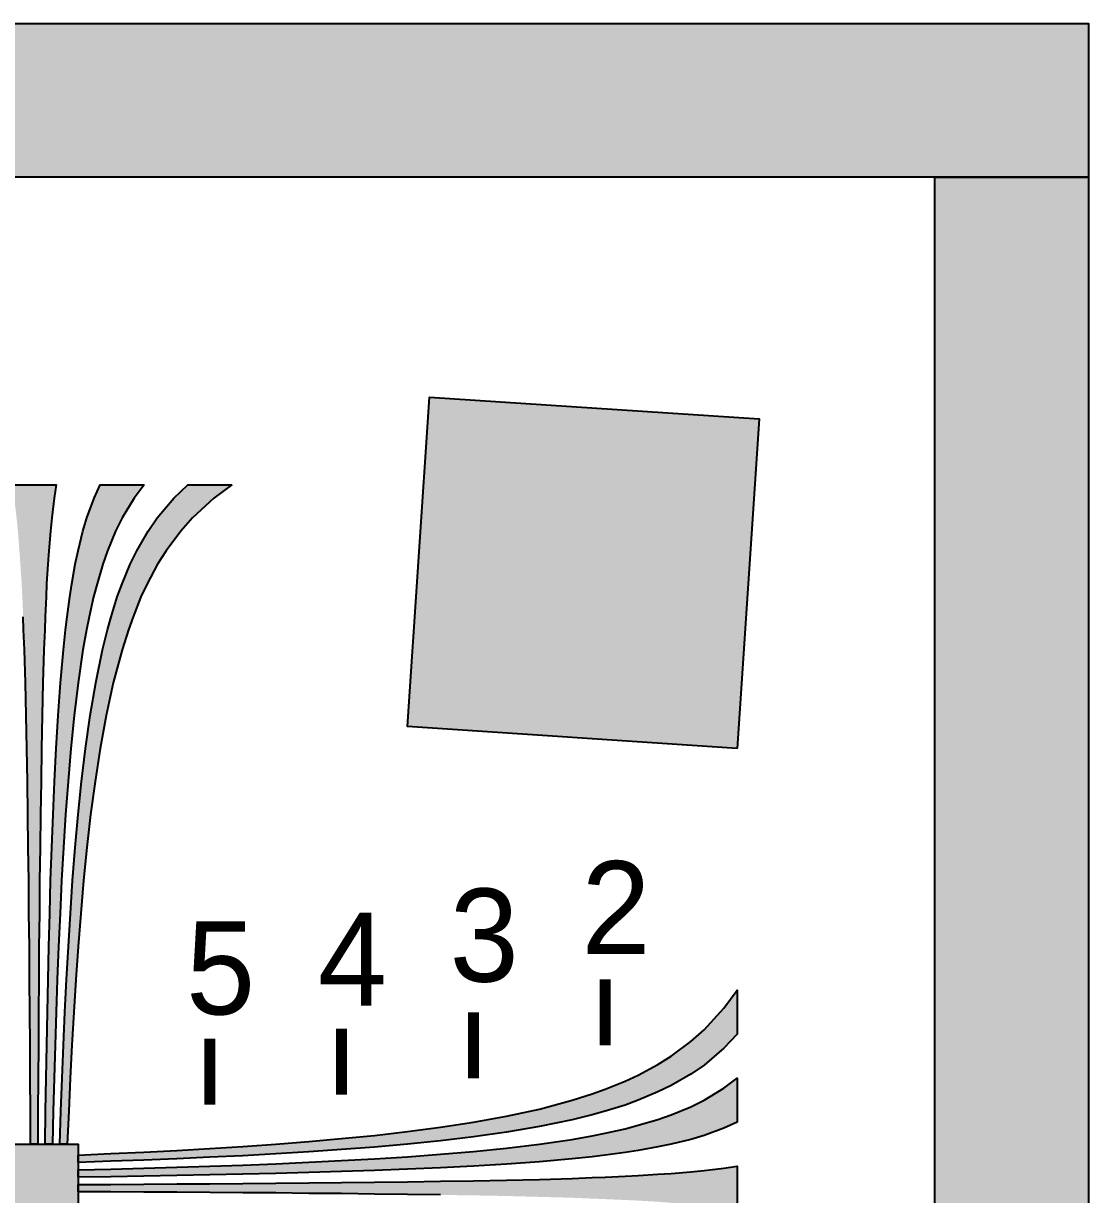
# Model space of a CAD drawing. Header units: millimetres. Extents: x 39 to 1543, y 52 to 919.
# Drawn here: x 1349.2 to 1543.1, y 703.1 to 916.3 of the extents above; entities that cross this region are included whole.
import ezdxf

# ---------------------------------------------------------------- set-up
doc = ezdxf.new("R2010")
doc.units = ezdxf.units.MM
for name, color, linetype in [('FRAME', 7, 'Continuous'), ('LABELS', 7, 'Continuous'), ('PERIPHERY', 7, 'Continuous')]:
    doc.layers.add(name, color=color, linetype=linetype)

msp = doc.modelspace()

# ---------------------------------------------------------------- hatches: boundary and pattern name
at = {"layer": 'FRAME', "true_color": 0x000000}
h = msp.add_hatch(color=7, dxfattribs=at)
h.dxf.hatch_style = 1
h.paths.add_polyline_path([(39.12, 916.25), (1543.12, 916.25), (1543.12, 888.25), (39.12, 888.25), (39.12, 916.25)])
h = msp.add_hatch(color=7, dxfattribs=at)
h.dxf.hatch_style = 1
h.paths.add_polyline_path([(1515.12, 888.25), (1543.12, 888.25), (1543.12, 80.25), (1515.12, 80.25), (1515.12, 888.25)])
at = {"layer": 'PERIPHERY', "true_color": 0x000000}
h = msp.add_hatch(color=7, dxfattribs=at)
h.dxf.hatch_style = 1
h.paths.add_polyline_path([(1479.12, 784.25), (1419.12, 788.25), (1423.12, 848.25), (1483.12, 844.25), (1479.12, 784.25)])
h = msp.add_hatch(color=7, dxfattribs=at)
h.dxf.hatch_style = 1
h.paths.add_polyline_path([(1355.14, 832.25), (1354.78, 829.85), (1354.34, 826.25), (1354.1, 823.85), (1353.81, 820.25), (1353.62, 817.85), (1353.41, 814.25), (1353.3, 811.85), (1353.14, 808.25), (1353.05, 805.85), (1352.89, 802.25), (1352.73, 796.25), (1352.57, 790.25), (1352.46, 784.25), (1352.38, 778.25), (1352.29, 772.25), (1352.21, 766.25), (1352.13, 760.25), (1352.09, 754.25), (1352.01, 748.25), (1351.97, 742.25), (1351.93, 736.25), (1351.9, 730.25), (1351.86, 724.25), (1351.82, 718.25), (1351.81, 712.25), (1350.46, 712.25), (1350.46, 718.25), (1350.42, 724.25), (1350.38, 730.25), (1350.34, 736.25), (1350.3, 742.25), (1350.26, 748.25), (1350.18, 754.25), (1350.14, 760.25), (1350.06, 766.25), (1349.98, 772.25), (1349.9, 778.25), (1349.82, 784.25), (1349.69, 790.25), (1349.53, 796.25), (1349.37, 802.25), (1349.22, 805.85), (1349.14, 808.25), (1348.98, 811.85), (1348.86, 814.25), (1348.62, 817.85), (1348.45, 820.25), (1348.18, 823.85), (1347.94, 826.25), (1347.5, 829.85), (1347.14, 832.25), (1355.14, 832.25), (1355.14, 832.25)])
h = msp.add_hatch(color=7, dxfattribs=at)
h.dxf.hatch_style = 1
h.paths.add_polyline_path([(1371.14, 832.25), (1369.34, 829.85), (1367.14, 826.25), (1365.94, 823.85), (1364.46, 820.25), (1363.61, 817.85), (1362.58, 814.25), (1361.93, 811.85), (1361.14, 808.25), (1360.66, 805.85), (1360.02, 802.25), (1359.14, 796.25), (1358.41, 790.25), (1357.82, 784.25), (1357.3, 778.25), (1356.85, 772.25), (1356.45, 766.25), (1356.13, 760.25), (1355.85, 754.25), (1355.58, 748.25), (1355.34, 742.25), (1355.13, 736.25), (1354.94, 730.25), (1354.78, 724.25), (1354.62, 718.25), (1354.45, 712.25), (1353.13, 712.25), (1353.22, 718.25), (1353.34, 724.25), (1353.42, 730.25), (1353.54, 736.25), (1353.66, 742.25), (1353.82, 748.25), (1353.98, 754.25), (1354.13, 760.25), (1354.34, 766.25), (1354.58, 772.25), (1354.82, 778.25), (1355.14, 784.25), (1355.5, 790.25), (1355.94, 796.25), (1356.46, 802.25), (1356.86, 805.85), (1357.14, 808.25), (1357.62, 811.85), (1357.98, 814.25), (1358.62, 817.85), (1359.14, 820.25), (1360.02, 823.85), (1360.74, 826.25), (1362.06, 829.85), (1363.14, 832.25), (1371.14, 832.25), (1371.14, 832.25)])
h = msp.add_hatch(color=7, dxfattribs=at)
h.dxf.hatch_style = 1
h.paths.add_polyline_path([(1387.14, 832.25), (1383.86, 829.85), (1379.94, 826.25), (1377.82, 823.85), (1375.14, 820.25), (1373.62, 817.85), (1371.7, 814.25), (1370.58, 811.85), (1369.14, 808.25), (1368.3, 805.85), (1367.14, 802.25), (1365.54, 796.25), (1364.22, 790.25), (1363.14, 784.25), (1362.22, 778.25), (1361.42, 772.25), (1360.74, 766.25), (1360.14, 760.25), (1359.62, 754.25), (1359.14, 748.25), (1358.7, 742.25), (1358.34, 736.25), (1357.98, 730.25), (1357.7, 724.25), (1357.42, 718.25), (1357.13, 712.25), (1355.81, 712.25), (1356.02, 718.25), (1356.22, 724.25), (1356.46, 730.25), (1356.74, 736.25), (1357.02, 742.25), (1357.38, 748.25), (1357.74, 754.25), (1358.14, 760.25), (1358.62, 766.25), (1359.14, 772.25), (1359.74, 778.25), (1360.46, 784.25), (1361.34, 790.25), (1362.34, 796.25), (1363.58, 802.25), (1364.46, 805.85), (1365.14, 808.25), (1366.26, 811.85), (1367.14, 814.25), (1368.62, 817.85), (1369.82, 820.25), (1371.9, 823.85), (1373.54, 826.25), (1376.58, 829.85), (1379.14, 832.25), (1387.14, 832.25), (1387.14, 832.25)])
h = msp.add_hatch(color=7, dxfattribs=at)
h.dxf.hatch_style = 1
h.paths.add_polyline_path([(1479.12, 732.26), (1476.72, 729.7), (1473.12, 726.66), (1470.72, 725.02), (1467.12, 722.93), (1464.72, 721.78), (1461.12, 720.26), (1458.72, 719.38), (1455.12, 718.26), (1452.72, 717.58), (1449.12, 716.7), (1443.12, 715.46), (1437.12, 714.46), (1431.12, 713.58), (1425.12, 712.86), (1419.12, 712.26), (1413.12, 711.73), (1407.12, 711.26), (1401.12, 710.86), (1395.12, 710.49), (1389.12, 710.14), (1383.12, 709.86), (1377.12, 709.57), (1371.12, 709.33), (1365.12, 709.14), (1359.12, 708.94), (1359.12, 710.26), (1365.12, 710.54), (1371.12, 710.81), (1377.12, 711.09), (1383.12, 711.46), (1389.12, 711.81), (1395.12, 712.26), (1401.12, 712.74), (1407.12, 713.26), (1413.12, 713.86), (1419.12, 714.54), (1425.12, 715.33), (1431.12, 716.25), (1437.12, 717.34), (1443.12, 718.65), (1449.12, 720.26), (1452.72, 721.42), (1455.12, 722.26), (1458.72, 723.7), (1461.12, 724.82), (1464.72, 726.78), (1467.12, 728.26), (1470.72, 730.94), (1473.12, 733.06), (1476.72, 736.98), (1479.12, 740.26), (1479.12, 732.26)])
h = msp.add_hatch(color=7, dxfattribs=at)
h.dxf.hatch_style = 1
h.paths.add_polyline_path([(1479.12, 716.25), (1476.72, 715.17), (1473.12, 713.85), (1470.72, 713.13), (1467.12, 712.25), (1464.72, 711.77), (1461.12, 711.09), (1458.72, 710.73), (1455.12, 710.25), (1452.72, 709.97), (1449.12, 709.57), (1443.12, 709.05), (1437.12, 708.61), (1431.12, 708.25), (1425.12, 707.93), (1419.12, 707.69), (1413.12, 707.45), (1407.12, 707.25), (1401.12, 707.09), (1395.12, 706.93), (1389.12, 706.77), (1383.12, 706.65), (1377.12, 706.53), (1371.12, 706.45), (1365.12, 706.33), (1359.12, 706.25), (1359.12, 707.57), (1365.12, 707.73), (1371.12, 707.89), (1377.12, 708.05), (1383.12, 708.25), (1389.12, 708.45), (1395.12, 708.69), (1401.12, 708.97), (1407.12, 709.25), (1413.12, 709.57), (1419.12, 709.97), (1425.12, 710.41), (1431.12, 710.93), (1437.12, 711.53), (1443.12, 712.25), (1449.12, 713.13), (1452.72, 713.77), (1455.12, 714.25), (1458.72, 715.05), (1461.12, 715.69), (1464.72, 716.77), (1467.12, 717.57), (1470.72, 719.05), (1473.12, 720.25), (1476.72, 722.45), (1479.12, 724.25), (1479.12, 716.25)])
h = msp.add_hatch(color=7, dxfattribs=at)
h.dxf.hatch_style = 1
h.paths.add_polyline_path([(1359.12, 696.25), (1343.12, 696.25), (1343.12, 712.25), (1359.12, 712.25), (1359.12, 696.25)])
h = msp.add_hatch(color=7, dxfattribs=at)
h.dxf.hatch_style = 1
h.paths.add_polyline_path([(1479.12, 700.25), (1476.72, 700.61), (1473.12, 701.05), (1470.72, 701.29), (1467.12, 701.57), (1464.72, 701.77), (1461.12, 701.98), (1458.72, 702.09), (1455.12, 702.25), (1452.72, 702.34), (1449.12, 702.5), (1443.12, 702.66), (1437.12, 702.82), (1431.12, 702.93), (1425.12, 703.01), (1419.12, 703.09), (1413.12, 703.18), (1407.12, 703.26), (1401.12, 703.3), (1395.12, 703.38), (1389.12, 703.41), (1383.12, 703.46), (1377.12, 703.49), (1371.12, 703.53), (1365.12, 703.57), (1359.12, 703.57), (1359.12, 704.93), (1365.12, 704.93), (1371.12, 704.97), (1377.12, 705.01), (1383.12, 705.05), (1389.12, 705.09), (1395.12, 705.13), (1401.12, 705.21), (1407.12, 705.25), (1413.12, 705.33), (1419.12, 705.41), (1425.12, 705.49), (1431.12, 705.57), (1437.12, 705.7), (1443.12, 705.85), (1449.12, 706.01), (1452.72, 706.17), (1455.12, 706.25), (1458.72, 706.41), (1461.12, 706.53), (1464.72, 706.77), (1467.12, 706.93), (1470.72, 707.21), (1473.12, 707.45), (1476.72, 707.89), (1479.12, 708.25), (1479.12, 700.25)])

# ---------------------------------------------------------------- linework, layer by layer
at = {"layer": 'FRAME', "color": 250}
for points in [[(39.12, 916.25), (1543.12, 916.25), (1543.12, 888.25), (39.12, 888.25), (39.12, 916.25)], [(1515.12, 888.25), (1543.12, 888.25), (1543.12, 80.25), (1515.12, 80.25), (1515.12, 888.25)]]:
    msp.add_lwpolyline(points, close=True, dxfattribs=at)
at = {"layer": 'FRAME', "color": 250, "true_color": 0x000000}
for points in [[(39.12, 916.25), (39.12, 888.25), (1543.12, 888.25)], [(1543.12, 888.25), (1543.12, 916.25), (39.12, 916.25)], [(1515.12, 888.25), (1515.12, 80.25), (1543.12, 80.25)], [(1543.12, 80.25), (1543.12, 888.25), (1515.12, 888.25)]]:
    msp.add_solid(points, dxfattribs=at)
at = {"layer": 'PERIPHERY', "color": 250}
for points in [[(1479.12, 784.25), (1419.12, 788.25), (1423.12, 848.25), (1483.12, 844.25), (1479.12, 784.25)], [(1371.14, 832.25), (1369.34, 829.85), (1367.14, 826.25), (1365.94, 823.85), (1364.46, 820.25), (1363.61, 817.85), (1362.58, 814.25), (1361.93, 811.85), (1361.14, 808.25), (1360.66, 805.85), (1360.02, 802.25), (1359.14, 796.25), (1358.41, 790.25), (1357.82, 784.25), (1357.3, 778.25), (1356.85, 772.25), (1356.45, 766.25), (1356.13, 760.25), (1355.85, 754.25), (1355.58, 748.25), (1355.34, 742.25), (1355.13, 736.25), (1354.94, 730.25), (1354.78, 724.25), (1354.62, 718.25), (1354.45, 712.25), (1353.13, 712.25), (1353.22, 718.25), (1353.34, 724.25), (1353.42, 730.25), (1353.54, 736.25), (1353.66, 742.25), (1353.82, 748.25), (1353.98, 754.25), (1354.13, 760.25), (1354.34, 766.25), (1354.58, 772.25), (1354.82, 778.25), (1355.14, 784.25), (1355.5, 790.25), (1355.94, 796.25), (1356.46, 802.25), (1356.86, 805.85), (1357.14, 808.25), (1357.62, 811.85), (1357.98, 814.25), (1358.62, 817.85), (1359.14, 820.25), (1360.02, 823.85), (1360.74, 826.25), (1362.06, 829.85), (1363.14, 832.25), (1371.14, 832.25), (1371.14, 832.25)], [(1387.14, 832.25), (1383.86, 829.85), (1379.94, 826.25), (1377.82, 823.85), (1375.14, 820.25), (1373.62, 817.85), (1371.7, 814.25), (1370.58, 811.85), (1369.14, 808.25), (1368.3, 805.85), (1367.14, 802.25), (1365.54, 796.25), (1364.22, 790.25), (1363.14, 784.25), (1362.22, 778.25), (1361.42, 772.25), (1360.74, 766.25), (1360.14, 760.25), (1359.62, 754.25), (1359.14, 748.25), (1358.7, 742.25), (1358.34, 736.25), (1357.98, 730.25), (1357.7, 724.25), (1357.42, 718.25), (1357.13, 712.25), (1355.81, 712.25), (1356.02, 718.25), (1356.22, 724.25), (1356.46, 730.25), (1356.74, 736.25), (1357.02, 742.25), (1357.38, 748.25), (1357.74, 754.25), (1358.14, 760.25), (1358.62, 766.25), (1359.14, 772.25), (1359.74, 778.25), (1360.46, 784.25), (1361.34, 790.25), (1362.34, 796.25), (1363.58, 802.25), (1364.46, 805.85), (1365.14, 808.25), (1366.26, 811.85), (1367.14, 814.25), (1368.62, 817.85), (1369.82, 820.25), (1371.9, 823.85), (1373.54, 826.25), (1376.58, 829.85), (1379.14, 832.25), (1387.14, 832.25), (1387.14, 832.25)], [(1479.12, 732.26), (1476.72, 729.7), (1473.12, 726.66), (1470.72, 725.02), (1467.12, 722.93), (1464.72, 721.78), (1461.12, 720.26), (1458.72, 719.38), (1455.12, 718.26), (1452.72, 717.58), (1449.12, 716.7), (1443.12, 715.46), (1437.12, 714.46), (1431.12, 713.58), (1425.12, 712.86), (1419.12, 712.26), (1413.12, 711.73), (1407.12, 711.26), (1401.12, 710.86), (1395.12, 710.49), (1389.12, 710.14), (1383.12, 709.86), (1377.12, 709.57), (1371.12, 709.33), (1365.12, 709.14), (1359.12, 708.94), (1359.12, 710.26), (1365.12, 710.54), (1371.12, 710.81), (1377.12, 711.09), (1383.12, 711.46), (1389.12, 711.81), (1395.12, 712.26), (1401.12, 712.74), (1407.12, 713.26), (1413.12, 713.86), (1419.12, 714.54), (1425.12, 715.33), (1431.12, 716.25), (1437.12, 717.34), (1443.12, 718.65), (1449.12, 720.26), (1452.72, 721.42), (1455.12, 722.26), (1458.72, 723.7), (1461.12, 724.82), (1464.72, 726.78), (1467.12, 728.26), (1470.72, 730.94), (1473.12, 733.06), (1476.72, 736.98), (1479.12, 740.26), (1479.12, 732.26)], [(1479.12, 716.25), (1476.72, 715.17), (1473.12, 713.85), (1470.72, 713.13), (1467.12, 712.25), (1464.72, 711.77), (1461.12, 711.09), (1458.72, 710.73), (1455.12, 710.25), (1452.72, 709.97), (1449.12, 709.57), (1443.12, 709.05), (1437.12, 708.61), (1431.12, 708.25), (1425.12, 707.93), (1419.12, 707.69), (1413.12, 707.45), (1407.12, 707.25), (1401.12, 707.09), (1395.12, 706.93), (1389.12, 706.77), (1383.12, 706.65), (1377.12, 706.53), (1371.12, 706.45), (1365.12, 706.33), (1359.12, 706.25), (1359.12, 707.57), (1365.12, 707.73), (1371.12, 707.89), (1377.12, 708.05), (1383.12, 708.25), (1389.12, 708.45), (1395.12, 708.69), (1401.12, 708.97), (1407.12, 709.25), (1413.12, 709.57), (1419.12, 709.97), (1425.12, 710.41), (1431.12, 710.93), (1437.12, 711.53), (1443.12, 712.25), (1449.12, 713.13), (1452.72, 713.77), (1455.12, 714.25), (1458.72, 715.05), (1461.12, 715.69), (1464.72, 716.77), (1467.12, 717.57), (1470.72, 719.05), (1473.12, 720.25), (1476.72, 722.45), (1479.12, 724.25), (1479.12, 716.25)], [(1359.12, 696.25), (1343.12, 696.25), (1343.12, 712.25), (1359.12, 712.25), (1359.12, 696.25)]]:
    msp.add_lwpolyline(points, close=True, dxfattribs=at)
for points in [[(1347.14, 832.25), (1355.14, 832.25), (1355.14, 832.25), (1355.14, 832.25), (1354.78, 829.85), (1354.34, 826.25), (1354.1, 823.85), (1353.81, 820.25), (1353.62, 817.85), (1353.41, 814.25), (1353.3, 811.85), (1353.14, 808.25), (1353.05, 805.85), (1352.89, 802.25), (1352.73, 796.25), (1352.57, 790.25), (1352.46, 784.25), (1352.38, 778.25), (1352.29, 772.25), (1352.21, 766.25), (1352.13, 760.25), (1352.09, 754.25), (1352.01, 748.25), (1351.97, 742.25), (1351.93, 736.25), (1351.9, 730.25), (1351.86, 724.25), (1351.82, 718.25), (1351.81, 712.25), (1350.46, 712.25), (1350.46, 718.25), (1350.42, 724.25), (1350.38, 730.25), (1350.34, 736.25), (1350.3, 742.25), (1350.26, 748.25), (1350.18, 754.25), (1350.14, 760.25), (1350.06, 766.25), (1349.98, 772.25), (1349.9, 778.25), (1349.82, 784.25), (1349.69, 790.25), (1349.53, 796.25), (1349.37, 802.25), (1349.22, 805.85), (1349.14, 808.25)], [(1425.12, 703.01), (1419.12, 703.09), (1413.12, 703.18), (1407.12, 703.26), (1401.12, 703.3), (1395.12, 703.38), (1389.12, 703.41), (1383.12, 703.46), (1377.12, 703.49), (1371.12, 703.53), (1365.12, 703.57), (1359.12, 703.57), (1359.12, 704.93), (1365.12, 704.93), (1371.12, 704.97), (1377.12, 705.01), (1383.12, 705.05), (1389.12, 705.09), (1395.12, 705.13), (1401.12, 705.21), (1407.12, 705.25), (1413.12, 705.33), (1419.12, 705.41), (1425.12, 705.49), (1431.12, 705.57), (1437.12, 705.7), (1443.12, 705.85), (1449.12, 706.01), (1452.72, 706.17), (1455.12, 706.25), (1458.72, 706.41), (1461.12, 706.53), (1464.72, 706.77), (1467.12, 706.93), (1470.72, 707.21), (1473.12, 707.45), (1476.72, 707.89), (1479.12, 708.25), (1479.12, 700.25)]]:
    msp.add_lwpolyline(points, dxfattribs=at)
at = {"layer": 'PERIPHERY', "color": 250, "lineweight": 35, "const_width": 2}
for points in [[(1455.12, 742.26), (1455.12, 730.26)], [(1431.12, 736.26), (1431.12, 724.26)], [(1407.12, 733.26), (1407.12, 721.26)], [(1383.12, 731.46), (1383.12, 719.45)]]:
    msp.add_lwpolyline(points, dxfattribs=at)
at = {"layer": 'PERIPHERY', "color": 250, "true_color": 0x000000}
for points in [[(1423.12, 848.25), (1419.12, 788.25), (1479.12, 784.25)], [(1479.12, 784.25), (1483.12, 844.25), (1423.12, 848.25)], [(1355.14, 832.25), (1355.14, 832.25), (1347.14, 832.25)], [(1355.14, 832.25), (1347.14, 832.25), (1347.5, 829.85)], [(1355.14, 832.25), (1347.5, 829.85), (1347.94, 826.25)], [(1355.14, 832.25), (1347.94, 826.25), (1348.18, 823.85)], [(1355.14, 832.25), (1348.18, 823.85), (1348.45, 820.25)], [(1355.14, 832.25), (1348.45, 820.25), (1348.62, 817.85)], [(1355.14, 832.25), (1348.62, 817.85), (1348.86, 814.25)], [(1355.14, 832.25), (1348.86, 814.25), (1348.98, 811.85)], [(1355.14, 832.25), (1348.98, 811.85), (1349.14, 808.25)], [(1355.14, 832.25), (1349.14, 808.25), (1349.22, 805.85)], [(1355.14, 832.25), (1349.22, 805.85), (1349.37, 802.25)], [(1355.14, 832.25), (1349.37, 802.25), (1349.53, 796.25)], [(1349.53, 796.25), (1354.78, 829.85), (1355.14, 832.25)], [(1371.14, 832.25), (1359.14, 820.25), (1358.62, 817.85)], [(1358.62, 817.85), (1369.34, 829.85), (1371.14, 832.25)], [(1371.14, 832.25), (1360.02, 823.85), (1359.14, 820.25)], [(1371.14, 832.25), (1360.74, 826.25), (1360.02, 823.85)], [(1371.14, 832.25), (1362.06, 829.85), (1360.74, 826.25)], [(1371.14, 832.25), (1363.14, 832.25), (1362.06, 829.85)], [(1371.14, 832.25), (1371.14, 832.25), (1363.14, 832.25)], [(1387.14, 832.25), (1371.9, 823.85), (1369.82, 820.25)], [(1369.82, 820.25), (1383.86, 829.85), (1387.14, 832.25)], [(1387.14, 832.25), (1373.54, 826.25), (1371.9, 823.85)], [(1387.14, 832.25), (1376.58, 829.85), (1373.54, 826.25)], [(1387.14, 832.25), (1379.14, 832.25), (1376.58, 829.85)], [(1387.14, 832.25), (1387.14, 832.25), (1379.14, 832.25)], [(1349.53, 796.25), (1354.34, 826.25), (1354.78, 829.85)], [(1358.62, 817.85), (1367.14, 826.25), (1369.34, 829.85)], [(1369.82, 820.25), (1379.94, 826.25), (1383.86, 829.85)], [(1349.53, 796.25), (1354.1, 823.85), (1354.34, 826.25)], [(1358.62, 817.85), (1365.94, 823.85), (1367.14, 826.25)], [(1369.82, 820.25), (1377.82, 823.85), (1379.94, 826.25)], [(1349.53, 796.25), (1353.81, 820.25), (1354.1, 823.85)], [(1358.62, 817.85), (1364.46, 820.25), (1365.94, 823.85)], [(1369.82, 820.25), (1375.14, 820.25), (1377.82, 823.85)], [(1349.53, 796.25), (1353.62, 817.85), (1353.81, 820.25)], [(1369.82, 820.25), (1358.62, 766.25), (1358.14, 760.25)], [(1369.82, 820.25), (1358.14, 760.25), (1364.22, 790.25)], [(1369.82, 820.25), (1359.14, 772.25), (1358.62, 766.25)], [(1358.62, 817.85), (1363.61, 817.85), (1364.46, 820.25)], [(1369.82, 820.25), (1359.74, 778.25), (1359.14, 772.25)], [(1369.82, 820.25), (1360.46, 784.25), (1359.74, 778.25)], [(1369.82, 820.25), (1361.34, 790.25), (1360.46, 784.25)], [(1369.82, 820.25), (1362.34, 796.25), (1361.34, 790.25)], [(1369.82, 820.25), (1363.58, 802.25), (1362.34, 796.25)], [(1369.82, 820.25), (1364.46, 805.85), (1363.58, 802.25)], [(1369.82, 820.25), (1364.22, 790.25), (1365.54, 796.25)], [(1369.82, 820.25), (1365.14, 808.25), (1364.46, 805.85)], [(1369.82, 820.25), (1366.26, 811.85), (1365.14, 808.25)], [(1369.82, 820.25), (1365.54, 796.25), (1367.14, 802.25)], [(1369.82, 820.25), (1367.14, 814.25), (1366.26, 811.85)], [(1369.82, 820.25), (1368.62, 817.85), (1367.14, 814.25)], [(1369.82, 820.25), (1367.14, 802.25), (1368.3, 805.85)], [(1369.82, 820.25), (1368.3, 805.85), (1369.14, 808.25)], [(1369.82, 820.25), (1369.14, 808.25), (1370.58, 811.85)], [(1369.82, 820.25), (1370.58, 811.85), (1371.7, 814.25)], [(1369.82, 820.25), (1371.7, 814.25), (1373.62, 817.85)], [(1369.82, 820.25), (1373.62, 817.85), (1375.14, 820.25)], [(1349.53, 796.25), (1353.41, 814.25), (1353.62, 817.85)], [(1358.62, 817.85), (1353.22, 718.25), (1353.13, 712.25)], [(1358.62, 817.85), (1353.13, 712.25), (1355.58, 748.25)], [(1358.62, 817.85), (1353.34, 724.25), (1353.22, 718.25)], [(1358.62, 817.85), (1353.42, 730.25), (1353.34, 724.25)], [(1358.62, 817.85), (1353.54, 736.25), (1353.42, 730.25)], [(1358.62, 817.85), (1353.66, 742.25), (1353.54, 736.25)], [(1358.62, 817.85), (1353.82, 748.25), (1353.66, 742.25)], [(1358.62, 817.85), (1353.98, 754.25), (1353.82, 748.25)], [(1358.62, 817.85), (1354.13, 760.25), (1353.98, 754.25)], [(1358.62, 817.85), (1354.34, 766.25), (1354.13, 760.25)], [(1358.62, 817.85), (1354.58, 772.25), (1354.34, 766.25)], [(1358.62, 817.85), (1354.82, 778.25), (1354.58, 772.25)], [(1358.62, 817.85), (1355.14, 784.25), (1354.82, 778.25)], [(1358.62, 817.85), (1355.5, 790.25), (1355.14, 784.25)], [(1358.62, 817.85), (1355.94, 796.25), (1355.5, 790.25)], [(1358.62, 817.85), (1355.58, 748.25), (1355.85, 754.25)], [(1358.62, 817.85), (1355.85, 754.25), (1356.13, 760.25)], [(1358.62, 817.85), (1356.46, 802.25), (1355.94, 796.25)], [(1358.62, 817.85), (1356.13, 760.25), (1356.45, 766.25)], [(1358.62, 817.85), (1356.45, 766.25), (1356.85, 772.25)], [(1358.62, 817.85), (1356.86, 805.85), (1356.46, 802.25)], [(1358.62, 817.85), (1356.85, 772.25), (1357.3, 778.25)], [(1358.62, 817.85), (1357.14, 808.25), (1356.86, 805.85)], [(1358.62, 817.85), (1357.62, 811.85), (1357.14, 808.25)], [(1358.62, 817.85), (1357.3, 778.25), (1357.82, 784.25)], [(1358.62, 817.85), (1357.98, 814.25), (1357.62, 811.85)], [(1358.62, 817.85), (1357.82, 784.25), (1358.41, 790.25)], [(1358.62, 817.85), (1358.41, 790.25), (1359.14, 796.25)], [(1358.62, 817.85), (1359.14, 796.25), (1360.02, 802.25)], [(1358.62, 817.85), (1360.02, 802.25), (1360.66, 805.85)], [(1358.62, 817.85), (1360.66, 805.85), (1361.14, 808.25)], [(1358.62, 817.85), (1361.14, 808.25), (1361.93, 811.85)], [(1358.62, 817.85), (1361.93, 811.85), (1362.58, 814.25)], [(1358.62, 817.85), (1362.58, 814.25), (1363.61, 817.85)], [(1349.53, 796.25), (1353.3, 811.85), (1353.41, 814.25)], [(1349.53, 796.25), (1353.14, 808.25), (1353.3, 811.85)], [(1349.53, 796.25), (1353.05, 805.85), (1353.14, 808.25)], [(1349.53, 796.25), (1352.89, 802.25), (1353.05, 805.85)], [(1349.53, 796.25), (1352.73, 796.25), (1352.89, 802.25)], [(1349.53, 796.25), (1349.69, 790.25), (1351.81, 712.25)], [(1349.53, 796.25), (1351.81, 712.25), (1351.82, 718.25)], [(1349.53, 796.25), (1351.82, 718.25), (1351.86, 724.25)], [(1349.53, 796.25), (1351.86, 724.25), (1351.9, 730.25)], [(1349.53, 796.25), (1351.9, 730.25), (1351.93, 736.25)], [(1349.53, 796.25), (1351.93, 736.25), (1351.97, 742.25)], [(1349.53, 796.25), (1351.97, 742.25), (1352.01, 748.25)], [(1349.53, 796.25), (1352.01, 748.25), (1352.09, 754.25)], [(1349.53, 796.25), (1352.09, 754.25), (1352.13, 760.25)], [(1349.53, 796.25), (1352.13, 760.25), (1352.21, 766.25)], [(1349.53, 796.25), (1352.21, 766.25), (1352.29, 772.25)], [(1349.53, 796.25), (1352.29, 772.25), (1352.38, 778.25)], [(1349.53, 796.25), (1352.38, 778.25), (1352.46, 784.25)], [(1349.53, 796.25), (1352.46, 784.25), (1352.57, 790.25)], [(1349.53, 796.25), (1352.57, 790.25), (1352.73, 796.25)], [(1349.69, 790.25), (1349.82, 784.25), (1351.81, 712.25)], [(1358.14, 760.25), (1363.14, 784.25), (1364.22, 790.25)], [(1349.82, 784.25), (1349.9, 778.25), (1350.06, 766.25)], [(1349.82, 784.25), (1350.06, 766.25), (1351.81, 712.25)], [(1358.14, 760.25), (1362.22, 778.25), (1363.14, 784.25)], [(1349.9, 778.25), (1349.98, 772.25), (1350.06, 766.25)], [(1358.14, 760.25), (1361.42, 772.25), (1362.22, 778.25)], [(1358.14, 760.25), (1360.74, 766.25), (1361.42, 772.25)], [(1350.06, 766.25), (1350.14, 760.25), (1351.81, 712.25)], [(1358.14, 760.25), (1360.14, 760.25), (1360.74, 766.25)], [(1350.14, 760.25), (1350.18, 754.25), (1350.26, 748.25)], [(1350.14, 760.25), (1350.26, 748.25), (1351.81, 712.25)], [(1358.14, 760.25), (1356.02, 718.25), (1355.81, 712.25)], [(1358.14, 760.25), (1355.81, 712.25), (1357.13, 712.25)], [(1358.14, 760.25), (1356.22, 724.25), (1356.02, 718.25)], [(1358.14, 760.25), (1356.46, 730.25), (1356.22, 724.25)], [(1358.14, 760.25), (1356.74, 736.25), (1356.46, 730.25)], [(1358.14, 760.25), (1357.02, 742.25), (1356.74, 736.25)], [(1358.14, 760.25), (1357.38, 748.25), (1357.02, 742.25)], [(1358.14, 760.25), (1357.13, 712.25), (1357.42, 718.25)], [(1358.14, 760.25), (1357.74, 754.25), (1357.38, 748.25)], [(1358.14, 760.25), (1357.42, 718.25), (1357.7, 724.25)], [(1358.14, 760.25), (1357.7, 724.25), (1357.98, 730.25)], [(1358.14, 760.25), (1357.98, 730.25), (1358.34, 736.25)], [(1358.14, 760.25), (1358.34, 736.25), (1358.7, 742.25)], [(1358.14, 760.25), (1358.7, 742.25), (1359.14, 748.25)], [(1358.14, 760.25), (1359.14, 748.25), (1359.62, 754.25)], [(1358.14, 760.25), (1359.62, 754.25), (1360.14, 760.25)], [(1350.26, 748.25), (1350.3, 742.25), (1350.34, 736.25)], [(1350.26, 748.25), (1350.34, 736.25), (1350.42, 724.25)], [(1350.26, 748.25), (1350.42, 724.25), (1351.81, 712.25)], [(1353.13, 712.25), (1355.34, 742.25), (1355.58, 748.25)], [(1353.13, 712.25), (1355.13, 736.25), (1355.34, 742.25)], [(1479.12, 732.26), (1479.12, 740.26), (1476.72, 736.98)], [(1350.34, 736.25), (1350.38, 730.25), (1350.42, 724.25)], [(1353.13, 712.25), (1354.94, 730.25), (1355.13, 736.25)], [(1479.12, 732.26), (1476.72, 736.98), (1473.12, 733.06)], [(1479.12, 732.26), (1458.72, 723.7), (1437.12, 714.46)], [(1479.12, 732.26), (1437.12, 714.46), (1443.12, 715.46)], [(1479.12, 732.26), (1443.12, 715.46), (1449.12, 716.7)], [(1479.12, 732.26), (1449.12, 716.7), (1452.72, 717.58)], [(1479.12, 732.26), (1452.72, 717.58), (1455.12, 718.26)], [(1479.12, 732.26), (1455.12, 718.26), (1458.72, 719.38)], [(1479.12, 732.26), (1461.12, 724.82), (1458.72, 723.7)], [(1479.12, 732.26), (1458.72, 719.38), (1461.12, 720.26)], [(1479.12, 732.26), (1464.72, 726.78), (1461.12, 724.82)], [(1479.12, 732.26), (1461.12, 720.26), (1464.72, 721.78)], [(1479.12, 732.26), (1467.12, 728.26), (1464.72, 726.78)], [(1479.12, 732.26), (1464.72, 721.78), (1467.12, 722.93)], [(1479.12, 732.26), (1470.72, 730.94), (1467.12, 728.26)], [(1479.12, 732.26), (1467.12, 722.93), (1470.72, 725.02)], [(1479.12, 732.26), (1473.12, 733.06), (1470.72, 730.94)], [(1479.12, 732.26), (1470.72, 725.02), (1473.12, 726.66)], [(1473.12, 726.66), (1476.72, 729.7), (1479.12, 732.26)], [(1353.13, 712.25), (1354.78, 724.25), (1354.94, 730.25)], [(1350.42, 724.25), (1350.46, 718.25), (1351.81, 712.25)], [(1353.13, 712.25), (1354.62, 718.25), (1354.78, 724.25)], [(1458.72, 723.7), (1455.12, 722.26), (1437.12, 714.46)], [(1479.12, 716.25), (1479.12, 724.25), (1476.72, 722.45)], [(1455.12, 722.26), (1452.72, 721.42), (1431.12, 713.58)], [(1455.12, 722.26), (1431.12, 713.58), (1437.12, 714.46)], [(1452.72, 721.42), (1449.12, 720.26), (1431.12, 713.58)], [(1479.12, 716.25), (1476.72, 722.45), (1473.12, 720.25)], [(1443.12, 718.65), (1437.12, 717.34), (1413.12, 711.73)], [(1443.12, 718.65), (1413.12, 711.73), (1419.12, 712.26)], [(1443.12, 718.65), (1419.12, 712.26), (1425.12, 712.86)], [(1449.12, 720.26), (1443.12, 718.65), (1425.12, 712.86)], [(1449.12, 720.26), (1425.12, 712.86), (1431.12, 713.58)], [(1479.12, 716.25), (1470.72, 719.05), (1467.12, 717.57)], [(1479.12, 716.25), (1473.12, 720.25), (1470.72, 719.05)], [(1350.46, 718.25), (1350.46, 712.25), (1351.81, 712.25)], [(1353.13, 712.25), (1354.45, 712.25), (1354.62, 718.25)], [(1437.12, 717.34), (1431.12, 716.25), (1407.12, 711.26)], [(1437.12, 717.34), (1407.12, 711.26), (1413.12, 711.73)], [(1479.12, 716.25), (1464.72, 716.77), (1461.12, 715.69)], [(1479.12, 716.25), (1467.12, 717.57), (1464.72, 716.77)], [(1419.12, 714.54), (1413.12, 713.86), (1377.12, 709.57)], [(1419.12, 714.54), (1377.12, 709.57), (1383.12, 709.86)], [(1419.12, 714.54), (1383.12, 709.86), (1389.12, 710.14)], [(1425.12, 715.33), (1419.12, 714.54), (1389.12, 710.14)], [(1425.12, 715.33), (1389.12, 710.14), (1395.12, 710.49)], [(1431.12, 716.25), (1425.12, 715.33), (1395.12, 710.49)], [(1431.12, 716.25), (1395.12, 710.49), (1401.12, 710.86)], [(1479.12, 716.25), (1437.12, 711.53), (1401.12, 707.09)], [(1479.12, 716.25), (1401.12, 707.09), (1407.12, 707.25)], [(1431.12, 716.25), (1401.12, 710.86), (1407.12, 711.26)], [(1479.12, 716.25), (1407.12, 707.25), (1413.12, 707.45)], [(1479.12, 716.25), (1413.12, 707.45), (1419.12, 707.69)], [(1479.12, 716.25), (1419.12, 707.69), (1425.12, 707.93)], [(1479.12, 716.25), (1425.12, 707.93), (1431.12, 708.25)], [(1479.12, 716.25), (1431.12, 708.25), (1437.12, 708.61)], [(1479.12, 716.25), (1443.12, 712.25), (1437.12, 711.53)], [(1479.12, 716.25), (1437.12, 708.61), (1443.12, 709.05)], [(1479.12, 716.25), (1449.12, 713.13), (1443.12, 712.25)], [(1479.12, 716.25), (1443.12, 709.05), (1449.12, 709.57)], [(1479.12, 716.25), (1452.72, 713.77), (1449.12, 713.13)], [(1479.12, 716.25), (1449.12, 709.57), (1452.72, 709.97)], [(1479.12, 716.25), (1455.12, 714.25), (1452.72, 713.77)], [(1479.12, 716.25), (1452.72, 709.97), (1455.12, 710.25)], [(1479.12, 716.25), (1458.72, 715.05), (1455.12, 714.25)], [(1479.12, 716.25), (1455.12, 710.25), (1458.72, 710.73)], [(1479.12, 716.25), (1461.12, 715.69), (1458.72, 715.05)], [(1479.12, 716.25), (1458.72, 710.73), (1461.12, 711.09)], [(1479.12, 716.25), (1461.12, 711.09), (1464.72, 711.77)], [(1479.12, 716.25), (1464.72, 711.77), (1467.12, 712.25)], [(1479.12, 716.25), (1467.12, 712.25), (1470.72, 713.13)], [(1479.12, 716.25), (1470.72, 713.13), (1473.12, 713.85)], [(1473.12, 713.85), (1476.72, 715.17), (1479.12, 716.25)], [(1359.12, 696.25), (1359.12, 712.25), (1343.12, 712.25)], [(1343.12, 712.25), (1343.12, 696.25), (1359.12, 696.25)], [(1407.12, 713.26), (1401.12, 712.74), (1359.12, 708.94)], [(1407.12, 713.26), (1359.12, 708.94), (1365.12, 709.14)], [(1401.12, 712.74), (1395.12, 712.26), (1359.12, 708.94)], [(1395.12, 712.26), (1389.12, 711.81), (1359.12, 708.94)], [(1407.12, 713.26), (1365.12, 709.14), (1371.12, 709.33)], [(1413.12, 713.86), (1407.12, 713.26), (1371.12, 709.33)], [(1413.12, 713.86), (1371.12, 709.33), (1377.12, 709.57)], [(1389.12, 711.81), (1377.12, 711.09), (1359.12, 708.94)], [(1377.12, 711.09), (1371.12, 710.81), (1359.12, 708.94)], [(1371.12, 710.81), (1365.12, 710.54), (1359.12, 710.26)], [(1371.12, 710.81), (1359.12, 710.26), (1359.12, 708.94)], [(1419.12, 709.97), (1413.12, 709.57), (1365.12, 706.33)], [(1419.12, 709.97), (1365.12, 706.33), (1371.12, 706.45)], [(1425.12, 710.41), (1419.12, 709.97), (1371.12, 706.45)], [(1425.12, 710.41), (1371.12, 706.45), (1377.12, 706.53)], [(1389.12, 711.81), (1383.12, 711.46), (1377.12, 711.09)], [(1425.12, 710.41), (1377.12, 706.53), (1383.12, 706.65)], [(1431.12, 710.93), (1425.12, 710.41), (1383.12, 706.65)], [(1431.12, 710.93), (1383.12, 706.65), (1389.12, 706.77)], [(1431.12, 710.93), (1389.12, 706.77), (1395.12, 706.93)], [(1437.12, 711.53), (1431.12, 710.93), (1395.12, 706.93)], [(1437.12, 711.53), (1395.12, 706.93), (1401.12, 707.09)], [(1413.12, 709.57), (1407.12, 709.25), (1359.12, 706.25)], [(1413.12, 709.57), (1359.12, 706.25), (1365.12, 706.33)], [(1407.12, 709.25), (1395.12, 708.69), (1359.12, 706.25)], [(1395.12, 708.69), (1389.12, 708.45), (1359.12, 706.25)], [(1389.12, 708.45), (1383.12, 708.25), (1359.12, 706.25)], [(1383.12, 708.25), (1377.12, 708.05), (1359.12, 706.25)], [(1377.12, 708.05), (1371.12, 707.89), (1359.12, 706.25)], [(1371.12, 707.89), (1365.12, 707.73), (1359.12, 706.25)], [(1407.12, 709.25), (1401.12, 708.97), (1395.12, 708.69)], [(1479.12, 700.25), (1476.72, 707.89), (1473.12, 707.45)], [(1479.12, 700.25), (1479.12, 708.25), (1476.72, 707.89)], [(1365.12, 707.73), (1359.12, 707.57), (1359.12, 706.25)], [(1443.12, 705.85), (1437.12, 705.7), (1359.12, 703.57)], [(1443.12, 705.85), (1359.12, 703.57), (1365.12, 703.57)], [(1437.12, 705.7), (1431.12, 705.57), (1359.12, 703.57)], [(1443.12, 705.85), (1365.12, 703.57), (1371.12, 703.53)], [(1443.12, 705.85), (1371.12, 703.53), (1377.12, 703.49)], [(1443.12, 705.85), (1377.12, 703.49), (1383.12, 703.46)], [(1443.12, 705.85), (1383.12, 703.46), (1389.12, 703.41)], [(1443.12, 705.85), (1389.12, 703.41), (1395.12, 703.38)], [(1443.12, 705.85), (1395.12, 703.38), (1401.12, 703.3)], [(1443.12, 705.85), (1401.12, 703.3), (1407.12, 703.26)], [(1443.12, 705.85), (1407.12, 703.26), (1413.12, 703.18)], [(1443.12, 705.85), (1413.12, 703.18), (1419.12, 703.09)], [(1443.12, 705.85), (1419.12, 703.09), (1425.12, 703.01)], [(1443.12, 705.85), (1425.12, 703.01), (1431.12, 702.93)], [(1443.12, 705.85), (1431.12, 702.93), (1437.12, 702.82)], [(1443.12, 705.85), (1437.12, 702.82), (1443.12, 702.66)], [(1479.12, 700.25), (1449.12, 706.01), (1443.12, 705.85)], [(1443.12, 705.85), (1443.12, 702.66), (1449.12, 702.5)], [(1443.12, 705.85), (1449.12, 702.5), (1452.72, 702.34)], [(1443.12, 705.85), (1452.72, 702.34), (1455.12, 702.25)], [(1443.12, 705.85), (1455.12, 702.25), (1458.72, 702.09)], [(1443.12, 705.85), (1458.72, 702.09), (1461.12, 701.98)], [(1443.12, 705.85), (1461.12, 701.98), (1464.72, 701.77)], [(1443.12, 705.85), (1464.72, 701.77), (1467.12, 701.57)], [(1443.12, 705.85), (1467.12, 701.57), (1470.72, 701.29)], [(1443.12, 705.85), (1470.72, 701.29), (1473.12, 701.05)], [(1443.12, 705.85), (1473.12, 701.05), (1476.72, 700.61)], [(1443.12, 705.85), (1476.72, 700.61), (1479.12, 700.25)], [(1479.12, 700.25), (1452.72, 706.17), (1449.12, 706.01)], [(1479.12, 700.25), (1455.12, 706.25), (1452.72, 706.17)], [(1479.12, 700.25), (1458.72, 706.41), (1455.12, 706.25)], [(1479.12, 700.25), (1461.12, 706.53), (1458.72, 706.41)], [(1479.12, 700.25), (1464.72, 706.77), (1461.12, 706.53)], [(1479.12, 700.25), (1467.12, 706.93), (1464.72, 706.77)], [(1479.12, 700.25), (1470.72, 707.21), (1467.12, 706.93)], [(1479.12, 700.25), (1473.12, 707.45), (1470.72, 707.21)], [(1431.12, 705.57), (1419.12, 705.41), (1359.12, 703.57)], [(1419.12, 705.41), (1413.12, 705.33), (1359.12, 703.57)], [(1413.12, 705.33), (1407.12, 705.25), (1359.12, 703.57)], [(1407.12, 705.25), (1395.12, 705.13), (1359.12, 703.57)], [(1395.12, 705.13), (1383.12, 705.05), (1359.12, 703.57)], [(1383.12, 705.05), (1371.12, 704.97), (1359.12, 703.57)], [(1371.12, 704.97), (1365.12, 704.93), (1359.12, 703.57)], [(1365.12, 704.93), (1359.12, 704.93), (1359.12, 703.57)], [(1383.12, 705.05), (1377.12, 705.01), (1371.12, 704.97)], [(1395.12, 705.13), (1389.12, 705.09), (1383.12, 705.05)], [(1407.12, 705.25), (1401.12, 705.21), (1395.12, 705.13)], [(1431.12, 705.57), (1425.12, 705.49), (1419.12, 705.41)]]:
    msp.add_solid(points, dxfattribs=at)

# ---------------------------------------------------------------- texts
at = {"layer": 'LABELS', "color": 250}
for s, p in [('2', (1450.78, 746.84)), ('3', (1426.78, 741.84)), ('5', (1378.78, 735.87)), ('4', (1402.78, 737.49))]:
    msp.add_text(s, height=16.93, dxfattribs=at).set_placement(p)

doc.saveas('drawing.dxf')
